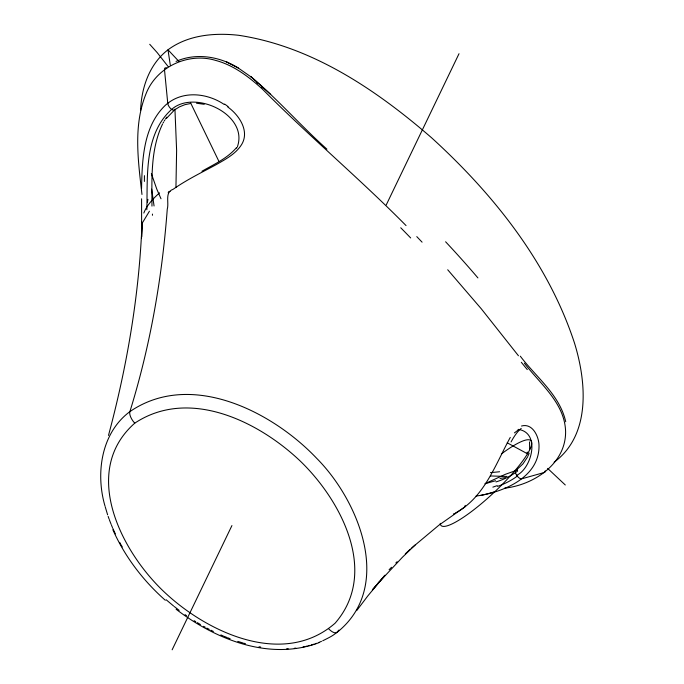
<?xml version="1.0" encoding="UTF-8"?>
<svg xmlns="http://www.w3.org/2000/svg" width="684" height="684" viewBox="0 0 684 684"><rect width="100%" height="100%" fill="white"/><g stroke="black" fill="none" stroke-linecap="round" stroke-linejoin="round"><path stroke-width="1.03" d="M141.656 221.941L141.631 236.775L141.588 198.796M141.554 188.51C142.152 159.885 143.178 126.514 165.331 105.31A55.233 46.358 -88.8 0 1 167.742 103.275M175.942 187.519L176.617 150.429L174.942 109.098A5.121 2.317 52.6 0 1 171.633 109.389C144.016 134.346 147.693 175.839 146.838 209.714M227.789 106.995C238.947 114.912 249.822 130.875 241.708 144.41C235.792 153.977 225.378 159.381 215.922 164.801C201.498 172.599 186.655 179.789 173.206 189.246C164.468 192.204 169.264 202.532 167.255 209.201C162.125 277.73 150.283 345.95 129.883 411.631C101.146 432.929 95.452 473.431 104.985 505.989M140.63 110.269C141.4 87.603 149.471 64.014 167.99 49.804C188.134 34.85 214.477 32.61 238.682 35.294C312.323 46.452 376.397 89.972 431.595 137.783C493.557 194.256 548.158 262.613 574.526 343.171C586.513 382.048 591.002 435.084 554.117 462.204M108.482 435.434C127.027 366.239 139.194 295.129 142.016 223.488L149.42 211.228M529.168 453.107L527.911 456.202M172.137 649.8L231.927 525.577M386.255 204.901L459.015 53.711M237.451 146.598C248.566 114.561 194.555 89.031 171.633 109.389A5.181 2.343 52.6 0 1 167.76 103.318L164.502 69.759A5.19 2.343 52.6 0 1 166.665 67.964M162.561 124.026C150.377 149.488 151.916 178.618 151.968 206.115M163.1 123L163.656 121.991M527.561 456.972L522.969 463.863L516.163 470.284L517.437 469.848M236.604 148.12L237.049 147.359M510.273 437.409C495.387 464.47 484.255 497.747 455.305 513.051M164.228 121L164.827 120.016M165.434 119.059L166.708 117.195M338.905 630.084C334.861 635.205 328.397 637.873 322.686 640.814M356.655 610.65L367.684 596.097L384.981 575.21L372.378 589.899L379.124 582.058M166.545 118.281L174.856 109.602M378.201 583.136L402.431 557.246L415.111 545.02M236.279 147.889C227.071 158.517 213.93 164.382 201.96 171.231M389.085 569.781L391.53 567.275M395.865 562.932L397.105 561.709M405.296 553.835L410.417 549.098M411.708 547.927L438.718 525.338L464.59 507.109A5.164 2.334 52.6 0 0 465.146 505.391M516.694 475.329C532.007 468.172 540.779 432.399 518.121 429.381M134.757 423.165C79.421 472.046 122.231 554.074 166.939 594.464C210.108 633.863 284.364 667.345 335.083 623.218C379.116 572.688 341.299 500.491 300.045 460.862C257.996 420.968 188.681 387.341 134.757 423.165A10.303 4.66 52.6 0 1 129.883 411.631C190.665 369.958 272.181 411.426 316.666 458.314C358.775 500.602 393.839 586.308 337.614 631.931A10.303 4.66 52.6 0 1 328.688 628.827M514.436 432.887L518.72 429.646M167.76 103.318C184.15 90.391 207.756 93.349 224.198 104.455M174.121 110.201L179.336 106.901L184.902 104.678L190.682 103.472M485.332 483.528L505.382 474.303L517.155 470.096M453.415 513.992L454.364 513.53M321.489 641.344L319.043 642.361M497.208 485.64L492.865 487.136M315.256 643.755L316.538 643.302M319 642.669C269.864 661.129 215.631 639.643 176.121 609.239M495.558 480.741L484.982 483.759M176.044 61.423C196.026 52.54 219.376 56.473 237.647 67.571L251.584 77.292M313.965 644.183L311.331 644.995M521.499 426.029C532.178 422.977 538.402 435.546 538.975 444.42C540.463 477.15 503.364 492.429 476.064 496.071M308.638 645.73L309.989 645.371M305.876 646.397L307.261 646.072M303.063 646.987L304.483 646.705M504.57 488.188C533.871 484.947 566.07 463.692 565.6 431.373C564.693 402.919 540.215 384.117 524.363 363.153M505.339 477.594L500.021 478.467M294.308 648.295L295.796 648.124M506.955 476.457L490.385 475.953M286.664 648.834L288.221 648.765M196.539 103.241L204.242 104.293M258.997 646.756L260.681 647.047M243.743 643.208L245.445 643.67M242.888 642.96L237.784 641.387M227.592 637.727L230.132 638.711M224.224 636.359L226.755 637.403M220.864 634.923L223.377 636.017M507.229 442.813L527.449 453.774M210.92 630.221L213.382 631.452M238.536 68.169L226.387 61.902L227.31 62.381M206.842 628.092L209.287 629.374M203.618 626.322L205.234 627.211M197.266 622.62L200.429 624.501M194.153 620.696L195.709 621.662M185.048 614.625L186.544 615.66M179.208 610.376L174.266 606.537M547.645 468.403L565.283 484.982M173.574 605.99L166.169 599.757M256.842 82.687L258.022 83.713M270.676 94.426L250.78 76.565C277.661 99.146 300.721 125.779 326.909 149.138M165.314 600.27C143.23 580.742 124.924 556.793 112.894 529.818M261.493 86.842L262.707 87.954M406.039 225.566C359.707 178.661 309.134 136.236 262.724 89.416C249.053 76.967 233.697 65.142 215.503 60.372C188.177 52.146 156.533 66.887 146.068 93.674C133.029 125.617 138.211 161.176 141.973 194.461M416.778 236.621L422.079 242.162M178.986 61.466L167.99 49.804L170.316 65.245M149.728 44.289L157.2 52.625L168.153 66.579M447.712 269.761L481.374 308.903L518.446 355.757M520.31 356.184C536.205 377.252 559.743 394.839 565.719 421.763M120.983 544.678L122.274 546.952M119.717 542.395L120.546 543.925M190.46 102.583L218.743 161.031M115.357 533.896L112.834 528.399M161.005 198.787L156.816 189.203L151.361 173.608M111.483 525.226L112.492 527.603M111.167 524.431L109.312 519.643M108.166 516.437L109.013 518.848M107.627 514.838L105.208 506.793M154.062 205.978L151.651 189.143M529.536 441.89L529.664 449.388M501.381 453.945A61.825 12.321 -43.3 0 1 530.622 447.746A61.825 12.321 -43.3 0 1 481.203 503.826A61.825 12.321 -43.3 0 1 440.231 523.346M168.264 192.862A5.164 2.334 52.6 0 1 170.051 191.537M143.854 213.049A68.639 25.128 -25.8 0 1 159.552 192.871M517.66 471.002A45.751 27.334 -15.3 0 1 495.977 481.921M516.155 470.233A5.181 2.343 52.6 0 0 516.676 475.303A5.181 2.343 52.6 0 0 521.824 478.791L544.259 472.499A5.19 2.343 52.6 0 0 545.225 470.866M499.611 471.729A87.236 28.36 -6.8 0 1 490.471 472.601M527.304 369.599A246.779 32.772 58.8 0 1 521.311 362.281M445.609 241.777A285.066 68.999 43.4 0 1 477.919 277.918M400.738 227.763A300.011 62.808 44.4 0 1 410.674 237.955M517.711 475.782A47.042 27.129 -16.5 0 1 497.55 486.384M494.241 491.881A72.718 35.987 -17.7 0 1 480.459 495.455M527.313 452.098A69.34 35.004 -29 0 1 527.031 452.851M511.059 441.949A46.794 15.364 -75.1 0 1 521.217 428.423M147.941 199.352A43.374 2.155 -81.8 0 1 147.436 202.165M152.455 214.083A57.2 1.676 87.8 0 1 152.455 215.289M144.392 181.44A73.727 3.104 -89.1 0 1 144.435 175.643M224.583 104.053A99.462 74.744 -31.6 0 1 228.131 106.67M141.776 223.685L141.494 238.152L141.776 223.685"/></g></svg>
